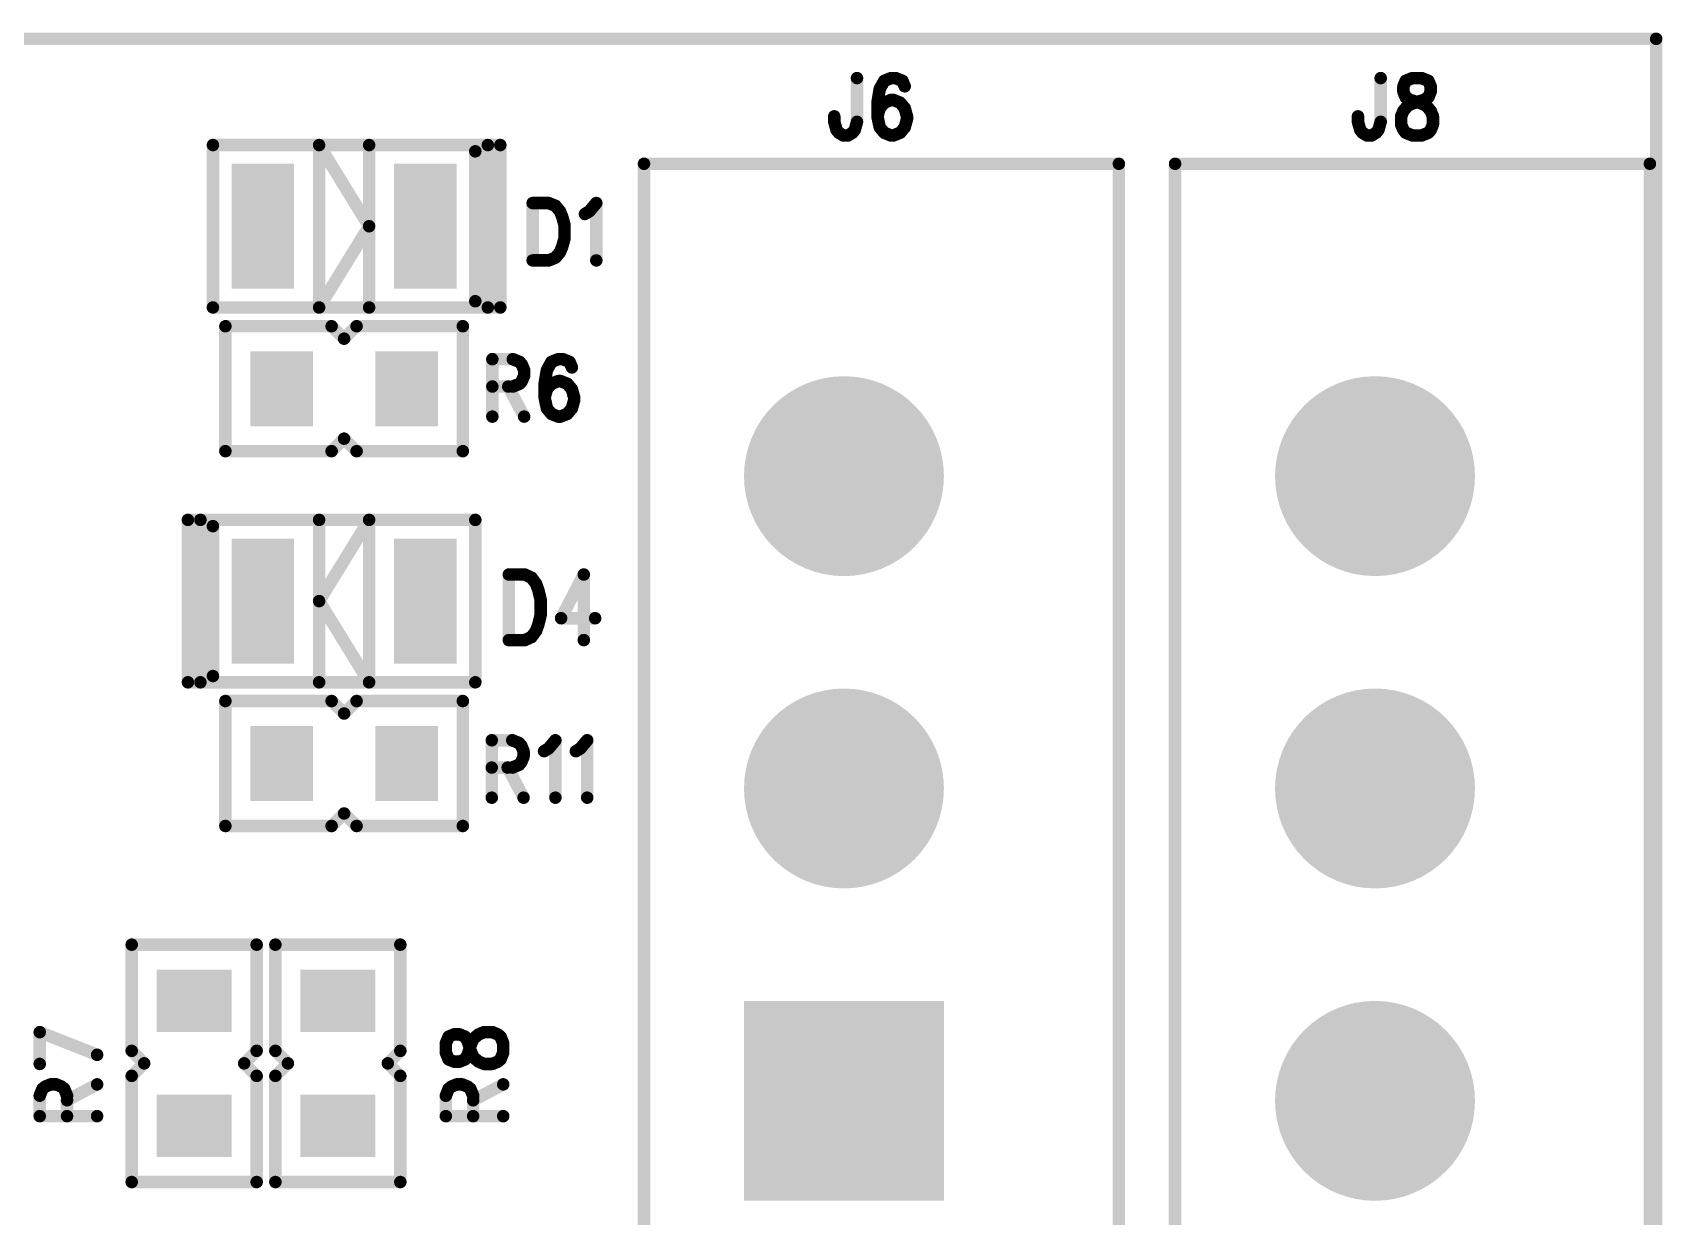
# Model space of a CAD drawing. Extents: x 100 to 134.1, y 89.8 to 141.6.
# Drawn here: x 121.01 to 134.05, y 132.07 to 141.55 of the extents above; entities that cross this region are included whole.
import ezdxf

# ---------------------------------------------------------------- set-up
doc = ezdxf.new("R2010")
doc.units = 0
doc.layers.get('0').update_dxf_attribs({"linetype": 'CONTINUOUS'})
doc.layers.add('MASK-TOP_PHO', color=10, linetype='CONTINUOUS')
doc.layers.add('SILK-TOP_PHO', color=9, linetype='CONTINUOUS')

# ---------------------------------------------------------------- blocks, each defined once
blk = doc.blocks.new('ROUND_1')
at = {"const_width": 0.050038}
blk.add_lwpolyline([(-0.025018, 0, 1), (0.025018, 0, 1)], format="xyb", close=True, dxfattribs=at)
blk = doc.blocks.new('SQUARE_28')
blk.add_solid([(0.799972, 0.799972), (0.799972, -0.799972), (-0.799972, 0.799972), (-0.799972, -0.799972)])
blk = doc.blocks.new('ROUND_49')
at = {"const_width": 0.799972}
blk.add_lwpolyline([(-0.399986, 0, 1), (0.399986, 0, 1)], format="xyb", close=True, dxfattribs=at)
blk = doc.blocks.new('SQUARE_16')
blk.add_solid([(0.250062, 0.250062), (0.250062, -0.250062), (-0.250062, 0.250062), (-0.250062, -0.250062)])

msp = doc.modelspace()

# ---------------------------------------------------------------- linework, layer by layer
at = {"layer": 'MASK-TOP_PHO'}
for points, const_width in [([(133.999986, 141.500098), (100.000054, 141.500098)], 0.100076), ([(133.999986, 100.000054), (133.999986, 141.500098)], 0.100076), ([(122.849894, 140.24991), (122.849894, 139.750038)], 0.500124), ([(124.15012, 140.24991), (124.15012, 139.750038)], 0.500124), ([(123.000008, 138.75004), (123.000008, 138.649964)], 0.500124), ([(124.000006, 138.75004), (124.000006, 138.649964)], 0.500124), ([(122.849894, 136.750044), (122.849894, 137.249916)], 0.500124), ([(124.15012, 136.750044), (124.15012, 137.249916)], 0.500124), ([(123.000008, 135.64997), (123.000008, 135.750046)], 0.500124), ([(124.000006, 135.64997), (124.000006, 135.750046)], 0.500124), ([(122.249946, 133.800088), (122.350022, 133.800088)], 0.500124), ([(123.49988, 133.800088), (123.400058, 133.800088)], 0.500124), ([(122.249946, 132.80009), (122.350022, 132.80009)], 0.500124), ([(123.49988, 132.80009), (123.400058, 132.80009)], 0.500124)]:
    msp.add_lwpolyline(points, dxfattribs=dict(at, const_width=const_width))
at = {"layer": 'SILK-TOP_PHO', "const_width": 0.100076}
for points in [[(133.999986, 141.500098), (100.000054, 141.500098)], [(133.999986, 100.000054), (133.999986, 141.500098)], [(127.60452, 141.1859), (127.60452, 140.835888)], [(127.786384, 141.098524), (127.768096, 140.98905)], [(127.822706, 141.164056), (127.786384, 141.098524)], [(127.877316, 141.1859), (127.822706, 141.164056)], [(127.913638, 141.1859), (127.877316, 141.1859)], [(127.968248, 141.164056), (127.913638, 141.1859)], [(127.986282, 141.120368), (127.968248, 141.164056)], [(131.79552, 141.1859), (131.79552, 140.835888)], [(131.995418, 141.164056), (131.977384, 141.120368)], [(131.977384, 141.120368), (131.977384, 141.07668)], [(131.977384, 141.07668), (131.995418, 141.032738)], [(132.050028, 141.1859), (131.995418, 141.164056)], [(132.122672, 141.1859), (132.050028, 141.1859)], [(132.177282, 141.164056), (132.122672, 141.1859)], [(132.19557, 141.120368), (132.177282, 141.164056)], [(132.177282, 141.032738), (132.19557, 141.07668)], [(132.19557, 141.07668), (132.19557, 141.120368)], [(127.768096, 140.98905), (127.768096, 140.879576)], [(127.786384, 140.945362), (127.768096, 140.879576)], [(127.822706, 140.98905), (127.786384, 140.945362)], [(127.877316, 141.010894), (127.822706, 140.98905)], [(127.89535, 141.010894), (127.877316, 141.010894)], [(127.94996, 140.98905), (127.89535, 141.010894)], [(127.986282, 140.945362), (127.94996, 140.98905)], [(128.00457, 140.879576), (127.986282, 140.945362)], [(131.977384, 140.923518), (132.013706, 140.967206)], [(131.995418, 141.032738), (132.03174, 141.010894)], [(132.013706, 140.967206), (132.068062, 140.98905)], [(132.03174, 141.010894), (132.104638, 140.98905)], [(132.068062, 140.98905), (132.14096, 141.010894)], [(132.104638, 140.98905), (132.158994, 140.967206)], [(132.14096, 141.010894), (132.177282, 141.032738)], [(132.158994, 140.967206), (132.19557, 140.923518)], [(127.422656, 140.835888), (127.422656, 140.879576)], [(127.440944, 140.770356), (127.422656, 140.835888)], [(127.60452, 140.835888), (127.586486, 140.770356)], [(127.768096, 140.879576), (127.786384, 140.7922)], [(127.986282, 140.7922), (128.00457, 140.857732)], [(128.00457, 140.857732), (128.00457, 140.879576)], [(131.613656, 140.835888), (131.613656, 140.879576)], [(131.631944, 140.770356), (131.613656, 140.835888)], [(131.79552, 140.835888), (131.777232, 140.770356)], [(131.959096, 140.879576), (131.977384, 140.923518)], [(131.959096, 140.814044), (131.959096, 140.879576)], [(132.19557, 140.923518), (132.213604, 140.879576)], [(132.213604, 140.879576), (132.213604, 140.814044)], [(127.458978, 140.748512), (127.440944, 140.770356)], [(127.495554, 140.726668), (127.458978, 140.748512)], [(127.531876, 140.726668), (127.495554, 140.726668)], [(127.568198, 140.748512), (127.531876, 140.726668)], [(127.586486, 140.770356), (127.568198, 140.748512)], [(127.786384, 140.7922), (127.822706, 140.748512)], [(127.822706, 140.748512), (127.877316, 140.726668)], [(127.877316, 140.726668), (127.89535, 140.726668)], [(127.89535, 140.726668), (127.94996, 140.748512)], [(127.94996, 140.748512), (127.986282, 140.7922)], [(131.649978, 140.748512), (131.631944, 140.770356)], [(131.6863, 140.726668), (131.649978, 140.748512)], [(131.722622, 140.726668), (131.6863, 140.726668)], [(131.759198, 140.748512), (131.722622, 140.726668)], [(131.777232, 140.770356), (131.759198, 140.748512)], [(131.977384, 140.770356), (131.959096, 140.814044)], [(131.995418, 140.748512), (131.977384, 140.770356)], [(132.050028, 140.726668), (131.995418, 140.748512)], [(132.122672, 140.726668), (132.050028, 140.726668)], [(132.177282, 140.748512), (132.122672, 140.726668)], [(132.19557, 140.770356), (132.177282, 140.748512)], [(132.213604, 140.814044), (132.19557, 140.770356)], [(122.450098, 139.349988), (122.450098, 140.64996)], [(122.450098, 140.64996), (124.649992, 140.64996)], [(123.700032, 139.999974), (123.299982, 140.64996)], [(123.299982, 140.64996), (123.299982, 139.349988)], [(123.700032, 139.349988), (123.700032, 140.64996)], [(123.700032, 140.64996), (124.750068, 140.64996)], [(124.549916, 139.400026), (124.549916, 140.599922)], [(124.649992, 140.64996), (124.649992, 139.349988)], [(124.750068, 140.64996), (124.750068, 139.349988)], [(125.899926, 130.50012), (125.899926, 140.5001)], [(125.899926, 140.5001), (129.70002, 140.5001)], [(129.70002, 140.5001), (129.70002, 130.50012)], [(130.150108, 127.999998), (130.150108, 140.5001)], [(130.150108, 140.5001), (133.949948, 140.5001)], [(133.949948, 140.5001), (133.949948, 127.999998)], [(125.009148, 140.185902), (125.009148, 139.72667)], [(125.009148, 140.185902), (125.136402, 140.185902)], [(125.136402, 140.185902), (125.191012, 140.164058)], [(125.191012, 140.164058), (125.227334, 140.12037)], [(125.463554, 140.12037), (125.518164, 140.185902)], [(125.518164, 140.185902), (125.518164, 139.72667)], [(125.227334, 140.12037), (125.245368, 140.076682)], [(125.245368, 140.076682), (125.263656, 140.010896)], [(125.427232, 140.098526), (125.463554, 140.12037)], [(123.299982, 139.349988), (123.700032, 139.999974)], [(125.263656, 139.901676), (125.245368, 139.83589)], [(125.263656, 140.010896), (125.263656, 139.901676)], [(125.227334, 139.792202), (125.191012, 139.748514)], [(125.245368, 139.83589), (125.227334, 139.792202)], [(125.136402, 139.72667), (125.009148, 139.72667)], [(125.191012, 139.748514), (125.136402, 139.72667)], [(124.649992, 139.349988), (122.450098, 139.349988)], [(124.750068, 139.349988), (123.700032, 139.349988)], [(123.400058, 139.199874), (122.54992, 139.199874)], [(122.54992, 139.199874), (122.54992, 138.199876)], [(123.49988, 139.100052), (123.400058, 139.199874)], [(123.599956, 139.199874), (123.49988, 139.100052)], [(124.450094, 139.199874), (123.599956, 139.199874)], [(124.450094, 138.199876), (124.450094, 139.199874)], [(124.686314, 138.935968), (124.686314, 138.476482)], [(124.686314, 138.935968), (124.84989, 138.935968)], [(124.84989, 138.935968), (124.9045, 138.914124)], [(124.9045, 138.914124), (124.922788, 138.89228)], [(124.922788, 138.89228), (124.940822, 138.848338)], [(125.159008, 138.914124), (125.122686, 138.848338)], [(125.213618, 138.935968), (125.159008, 138.914124)], [(125.24994, 138.935968), (125.213618, 138.935968)], [(125.30455, 138.914124), (125.24994, 138.935968)], [(125.322838, 138.870436), (125.30455, 138.914124)], [(124.9045, 138.739118), (124.84989, 138.717274)], [(124.922788, 138.760962), (124.9045, 138.739118)], [(124.940822, 138.80465), (124.922788, 138.760962)], [(124.940822, 138.848338), (124.940822, 138.80465)], [(125.122686, 138.848338), (125.104652, 138.739118)], [(125.104652, 138.739118), (125.104652, 138.629644)], [(125.159008, 138.739118), (125.122686, 138.69543)], [(125.213618, 138.760962), (125.159008, 138.739118)], [(125.231906, 138.760962), (125.213618, 138.760962)], [(125.286262, 138.739118), (125.231906, 138.760962)], [(125.322838, 138.69543), (125.286262, 138.739118)], [(124.84989, 138.717274), (124.686314, 138.717274)], [(124.813568, 138.717274), (124.940822, 138.476482)], [(125.122686, 138.69543), (125.104652, 138.629644)], [(125.104652, 138.629644), (125.122686, 138.542268)], [(125.340872, 138.629644), (125.322838, 138.69543)], [(125.322838, 138.542268), (125.340872, 138.6078)], [(125.340872, 138.6078), (125.340872, 138.629644)], [(125.122686, 138.542268), (125.159008, 138.498326)], [(125.159008, 138.498326), (125.213618, 138.476482)], [(125.213618, 138.476482), (125.231906, 138.476482)], [(125.231906, 138.476482), (125.286262, 138.498326)], [(125.286262, 138.498326), (125.322838, 138.542268)], [(123.400058, 138.199876), (123.49988, 138.299952)], [(123.49988, 138.299952), (123.599956, 138.199876)], [(122.54992, 138.199876), (123.400058, 138.199876)], [(123.599956, 138.199876), (124.450094, 138.199876)], [(122.249946, 137.649966), (123.299982, 137.649966)], [(122.249946, 136.349994), (122.249946, 137.649966)], [(122.350022, 137.649966), (124.549916, 137.649966)], [(122.350022, 136.349994), (122.350022, 137.649966)], [(122.450098, 137.599928), (122.450098, 136.400032)], [(123.299982, 137.649966), (123.299982, 136.349994)], [(123.700032, 137.649966), (123.299982, 136.99998)], [(123.700032, 136.349994), (123.700032, 137.649966)], [(124.549916, 137.649966), (124.549916, 136.349994)], [(124.81814, 137.212578), (124.81814, 136.68756)], [(124.81814, 137.212578), (124.945394, 137.212578)], [(124.945394, 137.212578), (125.000004, 137.187432)], [(125.000004, 137.187432), (125.036326, 137.137394)], [(125.418088, 137.212578), (125.236478, 136.862566)], [(125.418088, 137.212578), (125.418088, 136.68756)], [(125.036326, 137.137394), (125.054614, 137.08761)], [(125.054614, 137.08761), (125.072648, 137.012426)], [(123.299982, 136.99998), (123.700032, 136.349994)], [(125.072648, 137.012426), (125.072648, 136.887458)], [(125.054614, 136.812528), (125.036326, 136.76249)], [(125.072648, 136.887458), (125.054614, 136.812528)], [(125.236478, 136.862566), (125.50902, 136.862566)], [(124.945394, 136.68756), (124.81814, 136.68756)], [(125.000004, 136.712452), (124.945394, 136.68756)], [(125.036326, 136.76249), (125.000004, 136.712452)], [(123.299982, 136.349994), (122.249946, 136.349994)], [(124.549916, 136.349994), (122.350022, 136.349994)], [(122.54992, 136.19988), (122.54992, 135.199882)], [(123.400058, 136.19988), (122.54992, 136.19988)], [(123.49988, 136.100058), (123.400058, 136.19988)], [(123.599956, 136.19988), (123.49988, 136.100058)], [(124.450094, 136.19988), (123.599956, 136.19988)], [(124.450094, 135.199882), (124.450094, 136.19988)], [(124.681742, 135.885936), (124.681742, 135.42645)], [(124.681742, 135.885936), (124.845572, 135.885936)], [(124.845572, 135.885936), (124.899928, 135.864092)], [(124.899928, 135.864092), (124.918216, 135.842248)], [(125.136402, 135.820404), (125.191012, 135.885936)], [(125.191012, 135.885936), (125.191012, 135.42645)], [(125.39091, 135.820404), (125.44552, 135.885936)], [(125.44552, 135.885936), (125.44552, 135.42645)], [(124.918216, 135.842248), (124.93625, 135.79856)], [(124.93625, 135.754618), (124.918216, 135.71093)], [(124.93625, 135.79856), (124.93625, 135.754618)], [(125.10008, 135.79856), (125.136402, 135.820404)], [(125.354588, 135.79856), (125.39091, 135.820404)], [(124.845572, 135.667242), (124.681742, 135.667242)], [(124.808996, 135.667242), (124.93625, 135.42645)], [(124.899928, 135.689086), (124.845572, 135.667242)], [(124.918216, 135.71093), (124.899928, 135.689086)], [(123.400058, 135.199882), (123.49988, 135.299958)], [(123.49988, 135.299958), (123.599956, 135.199882)], [(122.54992, 135.199882), (123.400058, 135.199882)], [(123.599956, 135.199882), (124.450094, 135.199882)], [(122.80011, 134.249922), (121.800112, 134.249922)], [(121.800112, 134.249922), (121.800112, 133.400038)], [(122.80011, 133.400038), (122.80011, 134.249922)], [(123.949968, 134.249922), (122.94997, 134.249922)], [(122.94997, 134.249922), (122.94997, 133.400038)], [(123.949968, 133.400038), (123.949968, 134.249922)], [(121.06402, 133.549898), (121.523506, 133.368288)], [(121.06402, 133.29539), (121.06402, 133.549898)], [(124.336048, 133.513576), (124.31395, 133.458966)], [(124.379736, 133.531864), (124.336048, 133.513576)], [(124.423424, 133.531864), (124.379736, 133.531864)], [(124.467112, 133.513576), (124.423424, 133.531864)], [(124.488956, 133.477254), (124.467112, 133.513576)], [(124.532898, 133.495542), (124.576586, 133.531864)], [(124.576586, 133.531864), (124.620274, 133.549898)], [(124.620274, 133.549898), (124.68606, 133.549898)], [(124.68606, 133.549898), (124.729748, 133.531864)], [(124.729748, 133.531864), (124.751592, 133.513576)], [(124.751592, 133.513576), (124.773436, 133.458966)], [(121.800112, 133.400038), (121.899934, 133.299962)], [(122.700034, 133.299962), (122.80011, 133.400038)], [(122.94997, 133.400038), (123.050046, 133.299962)], [(123.849892, 133.299962), (123.949968, 133.400038)], [(124.31395, 133.458966), (124.31395, 133.386322)], [(124.31395, 133.386322), (124.336048, 133.331712)], [(124.511054, 133.40461), (124.488956, 133.477254)], [(124.488956, 133.368288), (124.511054, 133.440932)], [(124.511054, 133.440932), (124.532898, 133.495542)], [(124.532898, 133.35), (124.511054, 133.40461)], [(124.773436, 133.386322), (124.751592, 133.331712)], [(124.773436, 133.458966), (124.773436, 133.386322)], [(121.899934, 133.299962), (121.800112, 133.199886)], [(122.80011, 133.199886), (122.700034, 133.299962)], [(123.050046, 133.299962), (122.94997, 133.199886)], [(123.949968, 133.199886), (123.849892, 133.299962)], [(124.336048, 133.331712), (124.379736, 133.313678)], [(124.379736, 133.313678), (124.423424, 133.313678)], [(124.423424, 133.313678), (124.467112, 133.331712)], [(124.467112, 133.331712), (124.488956, 133.368288)], [(124.576586, 133.313678), (124.532898, 133.35)], [(124.620274, 133.29539), (124.576586, 133.313678)], [(124.68606, 133.29539), (124.620274, 133.29539)], [(124.729748, 133.313678), (124.68606, 133.29539)], [(124.751592, 133.331712), (124.729748, 133.313678)], [(121.107708, 133.113526), (121.15165, 133.131814)], [(121.15165, 133.131814), (121.195338, 133.131814)], [(121.195338, 133.131814), (121.239026, 133.113526)], [(121.282714, 133.00456), (121.523506, 133.131814)], [(121.800112, 133.199886), (121.800112, 132.350002)], [(122.80011, 132.350002), (122.80011, 133.199886)], [(122.94997, 133.199886), (122.94997, 132.350002)], [(123.949968, 132.350002), (123.949968, 133.199886)], [(124.357892, 133.113526), (124.40158, 133.131814)], [(124.40158, 133.131814), (124.445268, 133.131814)], [(124.445268, 133.131814), (124.488956, 133.113526)], [(124.532898, 133.00456), (124.773436, 133.131814)], [(121.06402, 133.040882), (121.085864, 133.095492)], [(121.06402, 132.877306), (121.06402, 133.040882)], [(121.085864, 133.095492), (121.107708, 133.113526)], [(121.239026, 133.113526), (121.26087, 133.095492)], [(121.26087, 133.095492), (121.282714, 133.040882)], [(121.282714, 133.040882), (121.282714, 132.877306)], [(124.31395, 133.040882), (124.336048, 133.095492)], [(124.31395, 132.877306), (124.31395, 133.040882)], [(124.336048, 133.095492), (124.357892, 133.113526)], [(124.488956, 133.113526), (124.511054, 133.095492)], [(124.511054, 133.095492), (124.532898, 133.040882)], [(124.532898, 133.040882), (124.532898, 132.877306)], [(121.06402, 132.877306), (121.523506, 132.877306)], [(124.31395, 132.877306), (124.773436, 132.877306)], [(121.800112, 132.350002), (122.80011, 132.350002)], [(122.94997, 132.350002), (123.949968, 132.350002)]]:
    msp.add_lwpolyline(points, dxfattribs=at)

# ---------------------------------------------------------------- block references
at = {"layer": 'MASK-TOP_PHO'}
for name, p in [('ROUND_1', (133.999986, 141.500098)), ('SQUARE_16', (122.849894, 140.24991)), ('SQUARE_16', (124.15012, 140.24991)), ('SQUARE_16', (122.849894, 139.750038)), ('SQUARE_16', (124.15012, 139.750038)), ('SQUARE_16', (123.000008, 138.75004)), ('SQUARE_16', (124.000006, 138.75004)), ('SQUARE_16', (123.000008, 138.649964)), ('SQUARE_16', (124.000006, 138.649964)), ('ROUND_49', (127.500126, 137.999978)), ('ROUND_49', (131.750054, 137.999978)), ('SQUARE_16', (122.849894, 137.249916)), ('SQUARE_16', (124.15012, 137.249916)), ('SQUARE_16', (122.849894, 136.750044)), ('SQUARE_16', (124.15012, 136.750044)), ('ROUND_49', (127.500126, 135.50011)), ('ROUND_49', (131.750054, 135.50011)), ('SQUARE_16', (123.000008, 135.750046)), ('SQUARE_16', (124.000006, 135.750046)), ('SQUARE_16', (123.000008, 135.64997)), ('SQUARE_16', (124.000006, 135.64997)), ('SQUARE_16', (122.249946, 133.800088)), ('SQUARE_16', (122.350022, 133.800088)), ('SQUARE_16', (123.400058, 133.800088)), ('SQUARE_16', (123.49988, 133.800088)), ('SQUARE_28', (127.500126, 132.999988)), ('ROUND_49', (131.750054, 132.999988)), ('SQUARE_16', (122.249946, 132.80009)), ('SQUARE_16', (122.350022, 132.80009)), ('SQUARE_16', (123.400058, 132.80009)), ('SQUARE_16', (123.49988, 132.80009))]:
    msp.add_blockref(name, p, dxfattribs=at)
at = {"layer": 'SILK-TOP_PHO'}
for p in [(133.999986, 141.500098), (127.60452, 141.1859), (127.786384, 141.098524), (127.822706, 141.164056), (127.877316, 141.1859), (127.913638, 141.1859), (127.968248, 141.164056), (127.986282, 141.120368), (131.79552, 141.1859), (131.977384, 141.120368), (131.977384, 141.07668), (131.995418, 141.164056), (132.050028, 141.1859), (132.050028, 141.1859), (132.122672, 141.1859), (132.177282, 141.164056), (132.19557, 141.120368), (132.19557, 141.07668), (127.768096, 140.98905), (127.786384, 140.945362), (127.822706, 140.98905), (127.877316, 141.010894), (127.89535, 141.010894), (127.94996, 140.98905), (127.986282, 140.945362), (131.995418, 141.032738), (132.013706, 140.967206), (132.03174, 141.010894), (132.068062, 140.98905), (132.104638, 140.98905), (132.14096, 141.010894), (132.158994, 140.967206), (132.177282, 141.032738), (127.422656, 140.879576), (127.422656, 140.835888), (127.60452, 140.835888), (127.768096, 140.879576), (127.768096, 140.879576), (128.00457, 140.879576), (128.00457, 140.857732), (131.613656, 140.879576), (131.613656, 140.835888), (131.79552, 140.835888), (131.959096, 140.879576), (131.977384, 140.923518), (132.19557, 140.923518), (132.213604, 140.879576), (127.440944, 140.770356), (127.458978, 140.748512), (127.495554, 140.726668), (127.531876, 140.726668), (127.568198, 140.748512), (127.586486, 140.770356), (127.786384, 140.7922), (127.822706, 140.748512), (127.877316, 140.726668), (127.89535, 140.726668), (127.94996, 140.748512), (127.986282, 140.7922), (131.631944, 140.770356), (131.631944, 140.770356), (131.649978, 140.748512), (131.6863, 140.726668), (131.722622, 140.726668), (131.759198, 140.748512), (131.777232, 140.770356), (131.959096, 140.814044), (131.977384, 140.770356), (131.995418, 140.748512), (132.050028, 140.726668), (132.122672, 140.726668), (132.177282, 140.748512), (132.19557, 140.770356), (132.213604, 140.814044), (122.450098, 140.64996), (123.299982, 140.64996), (123.700032, 140.64996), (124.549916, 140.599922), (124.649992, 140.64996), (124.750068, 140.64996), (125.899926, 140.5001), (129.70002, 140.5001), (130.150108, 140.5001), (133.949948, 140.5001), (125.009148, 140.185902), (125.009148, 140.185902), (125.136402, 140.185902), (125.191012, 140.164058), (125.518164, 140.185902), (125.227334, 140.12037), (125.245368, 140.076682), (125.427232, 140.098526), (125.463554, 140.12037), (123.700032, 139.999974), (125.263656, 140.010896), (125.263656, 139.901676), (125.227334, 139.792202), (125.245368, 139.83589), (125.009148, 139.72667), (125.009148, 139.72667), (125.136402, 139.72667), (125.191012, 139.748514), (125.518164, 139.72667), (124.549916, 139.400026), (122.450098, 139.349988), (123.299982, 139.349988), (123.299982, 139.349988), (123.700032, 139.349988), (124.649992, 139.349988), (124.649992, 139.349988), (124.750068, 139.349988), (124.750068, 139.349988), (122.54992, 139.199874), (123.400058, 139.199874), (123.599956, 139.199874), (124.450094, 139.199874), (123.49988, 139.100052), (124.686314, 138.935968), (124.686314, 138.935968), (124.84989, 138.935968), (124.9045, 138.914124), (124.922788, 138.89228), (125.159008, 138.914124), (125.213618, 138.935968), (125.24994, 138.935968), (125.30455, 138.914124), (125.322838, 138.870436), (124.9045, 138.739118), (124.922788, 138.760962), (124.940822, 138.848338), (124.940822, 138.80465), (125.104652, 138.739118), (125.122686, 138.848338), (125.159008, 138.739118), (125.213618, 138.760962), (125.231906, 138.760962), (125.286262, 138.739118), (124.686314, 138.717274), (124.813568, 138.717274), (124.84989, 138.717274), (125.104652, 138.629644), (125.104652, 138.629644), (125.122686, 138.69543), (125.322838, 138.69543), (125.340872, 138.629644), (125.340872, 138.6078), (124.686314, 138.476482), (124.940822, 138.476482), (125.122686, 138.542268), (125.159008, 138.498326), (125.213618, 138.476482), (125.231906, 138.476482), (125.286262, 138.498326), (125.322838, 138.542268), (123.49988, 138.299952), (122.54992, 138.199876), (123.400058, 138.199876), (123.599956, 138.199876), (124.450094, 138.199876), (124.450094, 138.199876), (122.249946, 137.649966), (122.249946, 137.649966), (122.350022, 137.649966), (122.350022, 137.649966), (122.450098, 137.599928), (123.299982, 137.649966), (123.700032, 137.649966), (123.700032, 137.649966), (124.549916, 137.649966), (124.81814, 137.212578), (124.81814, 137.212578), (124.945394, 137.212578), (125.000004, 137.187432), (125.418088, 137.212578), (125.418088, 137.212578), (125.036326, 137.137394), (125.054614, 137.08761), (123.299982, 136.99998), (125.072648, 137.012426), (125.054614, 136.812528), (125.072648, 136.887458), (125.236478, 136.862566), (125.50902, 136.862566), (124.81814, 136.68756), (124.81814, 136.68756), (124.945394, 136.68756), (125.000004, 136.712452), (125.036326, 136.76249), (125.418088, 136.68756), (122.450098, 136.400032), (122.249946, 136.349994), (122.350022, 136.349994), (123.299982, 136.349994), (123.700032, 136.349994), (124.549916, 136.349994), (122.54992, 136.19988), (122.54992, 136.19988), (123.400058, 136.19988), (123.599956, 136.19988), (124.450094, 136.19988), (123.49988, 136.100058), (124.681742, 135.885936), (124.681742, 135.885936), (124.845572, 135.885936), (124.899928, 135.864092), (125.191012, 135.885936), (125.44552, 135.885936), (124.918216, 135.842248), (124.93625, 135.79856), (124.93625, 135.754618), (125.10008, 135.79856), (125.136402, 135.820404), (125.354588, 135.79856), (125.39091, 135.820404), (124.681742, 135.667242), (124.808996, 135.667242), (124.845572, 135.667242), (124.899928, 135.689086), (124.918216, 135.71093), (124.681742, 135.42645), (124.93625, 135.42645), (125.191012, 135.42645), (125.44552, 135.42645), (123.49988, 135.299958), (122.54992, 135.199882), (123.400058, 135.199882), (123.599956, 135.199882), (124.450094, 135.199882), (121.800112, 134.249922), (122.80011, 134.249922), (122.80011, 134.249922), (122.94997, 134.249922), (123.949968, 134.249922), (121.06402, 133.549898), (121.06402, 133.549898), (124.336048, 133.513576), (124.379736, 133.531864), (124.423424, 133.531864), (124.467112, 133.513576), (124.576586, 133.531864), (124.620274, 133.549898), (124.68606, 133.549898), (124.729748, 133.531864), (124.751592, 133.513576), (121.800112, 133.400038), (122.80011, 133.400038), (122.94997, 133.400038), (123.949968, 133.400038), (124.31395, 133.458966), (124.31395, 133.386322), (124.31395, 133.386322), (124.488956, 133.477254), (124.511054, 133.440932), (124.511054, 133.40461), (124.532898, 133.495542), (124.773436, 133.458966), (124.773436, 133.386322), (121.06402, 133.29539), (121.523506, 133.368288), (121.899934, 133.299962), (122.700034, 133.299962), (123.050046, 133.299962), (123.849892, 133.299962), (124.336048, 133.331712), (124.379736, 133.313678), (124.423424, 133.313678), (124.467112, 133.331712), (124.488956, 133.368288), (124.532898, 133.35), (124.576586, 133.313678), (124.620274, 133.29539), (124.68606, 133.29539), (124.729748, 133.313678), (124.751592, 133.331712), (121.15165, 133.131814), (121.195338, 133.131814), (121.523506, 133.131814), (121.800112, 133.199886), (122.80011, 133.199886), (122.94997, 133.199886), (123.949968, 133.199886), (124.40158, 133.131814), (124.445268, 133.131814), (124.773436, 133.131814), (121.06402, 133.040882), (121.085864, 133.095492), (121.107708, 133.113526), (121.239026, 133.113526), (121.26087, 133.095492), (121.282714, 133.040882), (121.282714, 133.00456), (124.31395, 133.040882), (124.336048, 133.095492), (124.357892, 133.113526), (124.488956, 133.113526), (124.511054, 133.095492), (124.532898, 133.040882), (124.532898, 133.00456), (121.06402, 132.877306), (121.06402, 132.877306), (121.282714, 132.877306), (121.523506, 132.877306), (124.31395, 132.877306), (124.31395, 132.877306), (124.532898, 132.877306), (124.773436, 132.877306), (121.800112, 132.350002), (122.80011, 132.350002), (122.94997, 132.350002), (122.94997, 132.350002), (123.949968, 132.350002)]:
    msp.add_blockref('ROUND_1', p, dxfattribs=at)

doc.saveas('drawing.dxf')
